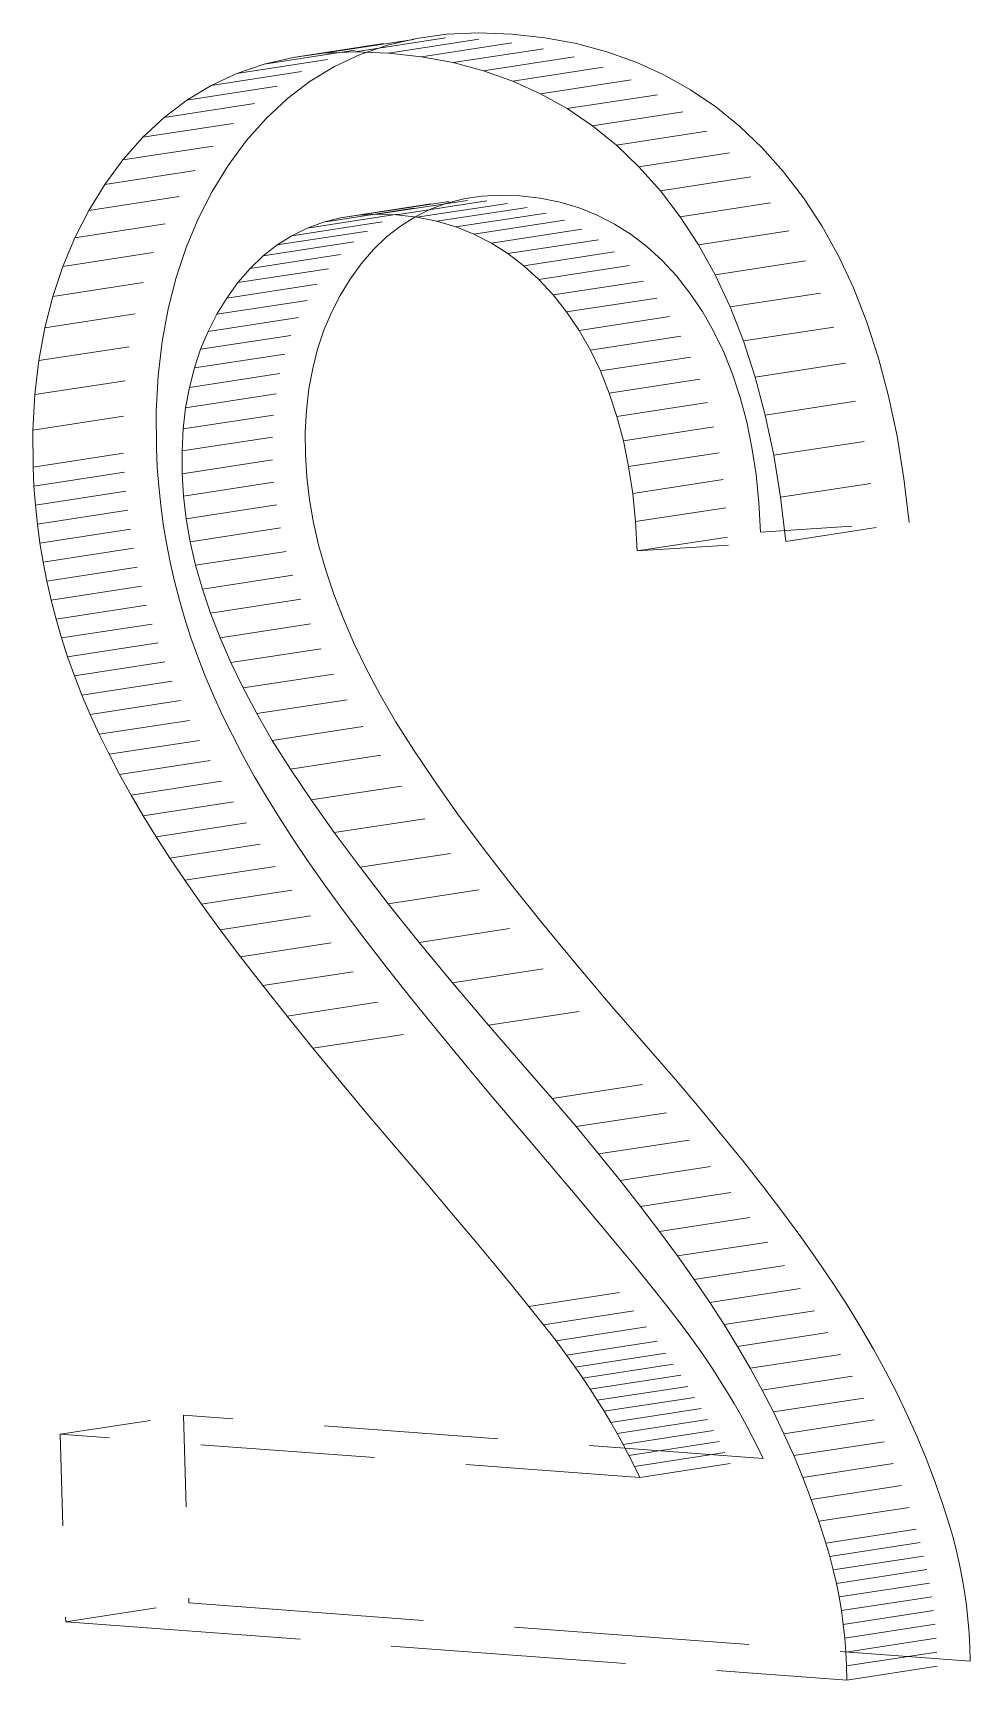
# Model space of a CAD drawing. Extents: x 23 to 417, y 3 to 294.
# Drawn here: x 367.773 to 368.798, y 117.926 to 119.727 of the extents above; entities that cross this region are included whole.
import ezdxf

# ---------------------------------------------------------------- set-up
doc = ezdxf.new("R2010")
doc.units = 0
doc.linetypes.add('DASHED', pattern=[15, 12, -3])
doc.layers.get('0').update_dxf_attribs({"lineweight": 13})

# ---------------------------------------------------------------- blocks, each defined once
blk = doc.blocks.new('BLOCK3535')
at = {"color": 7, "linetype": 'DASHED', "lineweight": 13, "ltscale": 0.006819}
for p, q in [((31.7206, -25.2489), (31.9902, -25.2075)), ((31.522, -25.2756), (31.7916, -25.2342)), ((31.5849, -25.2609), (31.8545, -25.2195)), ((31.6512, -25.252), (31.9207, -25.2106)), ((31.7934, -25.2515), (32.0629, -25.2101)), ((31.8656, -25.2595), (32.1352, -25.2181)), ((31.935, -25.2724), (32.2046, -25.2309)), ((31.4623, -25.2961), (31.7319, -25.2547)), ((32.0016, -25.2901), (32.2711, -25.2487)), ((32.0653, -25.3129), (32.3349, -25.2714)), ((31.3528, -25.3544), (31.6223, -25.3129)), ((31.4059, -25.3223), (31.6755, -25.2809)), ((32.1262, -25.3405), (32.3957, -25.2991)), ((31.3029, -25.3922), (31.5725, -25.3507)), ((32.1842, -25.3731), (32.4538, -25.3316)), ((32.2394, -25.4105), (32.5089, -25.3691)), ((31.2563, -25.4357), (31.5259, -25.3943)), ((32.2917, -25.4529), (32.5613, -25.4115)), ((31.2129, -25.4851), (31.4825, -25.4437)), ((32.3412, -25.5003), (32.6108, -25.4588)), ((31.1734, -25.5388), (31.443, -25.4974)), ((32.3879, -25.5525), (32.6574, -25.5111)), ((31.1383, -25.5956), (31.4079, -25.5542)), ((31.7277, -25.6061), (31.9972, -25.5647)), ((31.7684, -25.6039), (32.038, -25.5625)), ((31.8109, -25.6053), (32.0805, -25.5639)), ((31.6159, -25.6343), (31.8855, -25.5929)), ((31.6514, -25.6213), (31.921, -25.5799)), ((31.6886, -25.6119), (31.9582, -25.5705)), ((31.8558, -25.6105), (32.1254, -25.5691)), ((31.8991, -25.6193), (32.1686, -25.5779)), ((31.9406, -25.6316), (32.2102, -25.5902)), ((32.4313, -25.6094), (32.7009, -25.568)), ((31.1077, -25.6553), (31.3772, -25.6139)), ((31.5501, -25.6711), (31.8196, -25.6297)), ((31.5821, -25.6509), (31.8517, -25.6095)), ((31.9804, -25.6475), (32.25, -25.6061)), ((32.0184, -25.6669), (32.288, -25.6255)), ((32.4712, -25.6707), (32.7408, -25.6293)), ((31.5198, -25.6949), (31.7894, -25.6535)), ((32.0548, -25.6899), (32.3244, -25.6485)), ((32.0894, -25.7165), (32.359, -25.6751)), ((31.0814, -25.7179), (31.351, -25.6765)), ((31.4912, -25.7224), (31.7608, -25.681)), ((32.1223, -25.7466), (32.3919, -25.7052)), ((32.5075, -25.7364), (32.7771, -25.695)), ((31.0596, -25.7836), (31.3291, -25.7422)), ((31.4399, -25.7872), (31.7095, -25.7458)), ((31.4644, -25.7534), (31.734, -25.712)), ((32.1535, -25.7803), (32.4231, -25.7389)), ((31.4181, -25.8227), (31.6876, -25.7813)), ((32.1829, -25.8176), (32.4525, -25.7762)), ((32.5403, -25.8065), (32.8099, -25.7651)), ((31.0421, -25.8522), (31.3117, -25.8108)), ((31.399, -25.86), (31.6686, -25.8186)), ((32.2102, -25.8579), (32.4798, -25.8165)), ((32.5695, -25.881), (32.8391, -25.8396)), ((31.0291, -25.9239), (31.2987, -25.8824)), ((31.3827, -25.8991), (31.6522, -25.8577)), ((32.2349, -25.9009), (32.5044, -25.8595)), ((31.3691, -25.94), (31.6386, -25.8986)), ((32.2569, -25.9466), (32.5264, -25.9052)), ((32.5951, -25.9598), (32.8647, -25.9184)), ((31.0205, -25.9984), (31.2901, -25.957)), ((31.3582, -25.9827), (31.6278, -25.9413)), ((32.2762, -25.9949), (32.5458, -25.9534)), ((31.3501, -26.0272), (31.6197, -25.9858)), ((31.0163, -26.076), (31.2859, -26.0346)), ((31.3448, -26.0734), (31.6143, -26.032)), ((32.293, -26.0458), (32.5626, -26.0044)), ((32.6172, -26.0431), (32.8868, -26.0017)), ((32.3071, -26.0994), (32.5767, -26.0579)), ((31.3421, -26.1215), (31.6117, -26.0801)), ((32.6357, -26.1308), (32.9053, -26.0894)), ((31.0165, -26.1566), (31.2861, -26.1151)), ((31.3423, -26.1713), (31.6119, -26.1299)), ((32.3186, -26.1556), (32.5882, -26.1142)), ((31.0184, -26.1983), (31.288, -26.1568)), ((31.3452, -26.2201), (31.6148, -26.1787)), ((32.3275, -26.2144), (32.5971, -26.173)), ((31.0215, -26.2399), (31.2911, -26.1985)), ((32.6507, -26.2228), (32.9202, -26.1814)), ((31.0259, -26.2815), (31.2955, -26.2401)), ((31.3511, -26.2697), (31.6207, -26.2283)), ((32.3337, -26.2759), (32.6033, -26.2345)), ((31.0316, -26.3231), (31.3012, -26.2817)), ((31.36, -26.3201), (31.6296, -26.2787)), ((32.662, -26.3193), (32.9316, -26.2779)), ((31.0385, -26.3646), (31.3081, -26.3232)), ((32.3373, -26.3401), (32.6069, -26.2987)), ((31.3718, -26.3713), (31.6414, -26.3299)), ((31.0467, -26.4061), (31.3163, -26.3647)), ((31.3867, -26.4234), (31.6562, -26.3819)), ((31.0562, -26.4475), (31.3257, -26.4061)), ((31.0669, -26.4889), (31.3365, -26.4475)), ((31.4045, -26.4762), (31.6741, -26.4348)), ((31.0789, -26.5302), (31.3484, -26.4888)), ((31.4253, -26.5299), (31.6949, -26.4884)), ((31.0921, -26.5715), (31.3617, -26.53)), ((31.1068, -26.613), (31.3764, -26.5716)), ((31.449, -26.5843), (31.7186, -26.5429)), ((31.4758, -26.6396), (31.7454, -26.5982)), ((31.1232, -26.6551), (31.3928, -26.6136)), ((31.1413, -26.6977), (31.4109, -26.6563)), ((31.5055, -26.6957), (31.7751, -26.6543)), ((31.1611, -26.7409), (31.4307, -26.6995)), ((31.5395, -26.7543), (31.8091, -26.7129)), ((31.1826, -26.7846), (31.4522, -26.7432)), ((31.2058, -26.8289), (31.4753, -26.7875)), ((31.5791, -26.8172), (31.8487, -26.7758)), ((31.2306, -26.8737), (31.5002, -26.8323)), ((31.6243, -26.8844), (31.8938, -26.843)), ((31.2571, -26.9191), (31.5267, -26.8777)), ((31.2854, -26.9651), (31.5549, -26.9236)), ((31.675, -26.9559), (31.9446, -26.9145)), ((31.3153, -27.0115), (31.5849, -26.9701)), ((31.7313, -27.0316), (32.0009, -26.9902)), ((31.348, -27.0601), (31.6176, -27.0187)), ((31.3848, -27.1123), (31.6543, -27.0709)), ((31.7932, -27.1116), (32.0628, -27.0702)), ((31.4255, -27.1681), (31.6951, -27.1267)), ((31.4702, -27.2275), (31.7398, -27.1861)), ((31.8607, -27.1958), (32.1303, -27.1544)), ((31.519, -27.2905), (31.7885, -27.2491)), ((31.9337, -27.2844), (32.2033, -27.243)), ((31.5717, -27.3571), (31.8413, -27.3157)), ((32.0124, -27.3772), (32.2819, -27.3358)), ((31.6284, -27.4274), (31.898, -27.3859)), ((32.1513, -27.5373), (32.4209, -27.4959)), ((32.2035, -27.5986), (32.4731, -27.5572)), ((32.253, -27.6584), (32.5226, -27.617)), ((32.3, -27.7165), (32.5696, -27.6751)), ((32.3444, -27.7731), (32.6139, -27.7317)), ((32.3861, -27.828), (32.6557, -27.7866)), ((32.4253, -27.8813), (32.6949, -27.8399)), ((32.4619, -27.933), (32.7314, -27.8916)), ((32.4958, -27.9831), (32.7654, -27.9417)), ((32.1007, -27.992), (32.3703, -27.9506)), ((32.1324, -28.0318), (32.4019, -27.9904)), ((32.5272, -28.0315), (32.7968, -27.9901)), ((32.1598, -28.0671), (32.4294, -28.0257)), ((32.5565, -28.0792), (32.8261, -28.0378)), ((32.183, -28.098), (32.4526, -28.0566)), ((32.202, -28.1244), (32.4716, -28.083)), ((32.5842, -28.1269), (32.8538, -28.0855)), ((32.2186, -28.1486), (32.4882, -28.1072)), ((32.2347, -28.1728), (32.5042, -28.1314)), ((32.2501, -28.197), (32.5197, -28.1556)), ((32.6104, -28.1746), (32.88, -28.1332)), ((32.2651, -28.2211), (32.5346, -28.1797)), ((32.635, -28.2224), (32.9046, -28.181)), ((31.0756, -28.2712), (31.3452, -28.2298)), ((32.2794, -28.2452), (32.549, -28.2038)), ((32.2932, -28.2693), (32.5628, -28.2279)), ((32.658, -28.2702), (32.9276, -28.2288)), ((32.3065, -28.2934), (32.576, -28.252)), ((32.3191, -28.3175), (32.5887, -28.2761)), ((32.3312, -28.3415), (32.6008, -28.3001)), ((32.6795, -28.318), (32.9491, -28.2766)), ((32.3428, -28.3656), (32.6124, -28.3242)), ((32.6994, -28.3658), (32.969, -28.3244)), ((32.7177, -28.4137), (32.9873, -28.3722)), ((32.7345, -28.4615), (33.0041, -28.4201)), ((32.7497, -28.5094), (33.0193, -28.468)), ((32.7582, -28.5386), (33.0278, -28.4972)), ((32.7659, -28.5679), (33.0355, -28.5265)), ((32.7727, -28.5974), (33.0422, -28.556)), ((32.7785, -28.627), (33.0481, -28.5856)), ((32.7836, -28.6569), (33.0531, -28.6154)), ((31.0878, -28.6814), (31.3573, -28.64)), ((32.7877, -28.6869), (33.0573, -28.6454)), ((32.791, -28.717), (33.0605, -28.6756)), ((32.7934, -28.7474), (33.0629, -28.706)), ((32.7949, -28.7779), (33.0645, -28.7365)), ((32.7955, -28.8086), (33.0651, -28.7672))]:
    blk.add_line(p, q, dxfattribs=at)
at = {"color": 7, "linetype": 'DASHED', "lineweight": 13, "ltscale": 0.001739}
for p, q in [((31.9902, -25.2075), (31.9207, -25.2106)), ((31.7206, -25.2489), (31.6512, -25.252))]:
    blk.add_line(p, q, dxfattribs=at)
at = {"color": 7, "linetype": 'DASHED', "lineweight": 13, "ltscale": 0.00182}
for p, q in [((32.0629, -25.2101), (31.9902, -25.2075)), ((31.7934, -25.2515), (31.7206, -25.2489)), ((31.3117, -25.8108), (31.2987, -25.8824)), ((31.0421, -25.8522), (31.0291, -25.9239))]:
    blk.add_line(p, q, dxfattribs=at)
at = {"color": 7, "linetype": 'DASHED', "lineweight": 13, "ltscale": 0.001577}
for p, q in [((31.7916, -25.2342), (31.7319, -25.2547)), ((31.522, -25.2756), (31.4623, -25.2961))]:
    blk.add_line(p, q, dxfattribs=at)
at = {"color": 7, "linetype": 'DASHED', "lineweight": 13, "ltscale": 0.001616}
for p, q in [((31.8545, -25.2195), (31.7916, -25.2342)), ((31.5849, -25.2609), (31.522, -25.2756))]:
    blk.add_line(p, q, dxfattribs=at)
at = {"color": 7, "linetype": 'DASHED', "lineweight": 13, "ltscale": 0.00167}
for p, q in [((31.9207, -25.2106), (31.8545, -25.2195)), ((31.6512, -25.252), (31.5849, -25.2609))]:
    blk.add_line(p, q, dxfattribs=at)
at = {"color": 7, "linetype": 'DASHED', "lineweight": 13, "ltscale": 0.001817}
for p, q in [((32.1352, -25.2181), (32.0629, -25.2101)), ((31.8656, -25.2595), (31.7934, -25.2515))]:
    blk.add_line(p, q, dxfattribs=at)
at = {"color": 7, "linetype": 'DASHED', "lineweight": 13, "ltscale": 0.001765}
for p, q in [((32.2046, -25.2309), (32.1352, -25.2181)), ((31.935, -25.2724), (31.8656, -25.2595))]:
    blk.add_line(p, q, dxfattribs=at)
at = {"color": 7, "linetype": 'DASHED', "lineweight": 13, "ltscale": 0.001722}
for p, q in [((32.2711, -25.2487), (32.2046, -25.2309)), ((32.0016, -25.2901), (31.935, -25.2724))]:
    blk.add_line(p, q, dxfattribs=at)
at = {"color": 7, "linetype": 'DASHED', "lineweight": 13, "ltscale": 0.001555}
for p, q in [((31.7319, -25.2547), (31.6755, -25.2809)), ((31.4623, -25.2961), (31.4059, -25.3223))]:
    blk.add_line(p, q, dxfattribs=at)
at = {"color": 7, "linetype": 'DASHED', "lineweight": 13, "ltscale": 0.001691}
for p, q in [((32.3349, -25.2714), (32.2711, -25.2487)), ((32.0653, -25.3129), (32.0016, -25.2901))]:
    blk.add_line(p, q, dxfattribs=at)
at = {"color": 7, "linetype": 'DASHED', "lineweight": 13, "ltscale": 0.001671}
for p, q in [((32.3957, -25.2991), (32.3349, -25.2714)), ((32.1262, -25.3405), (32.0653, -25.3129))]:
    blk.add_line(p, q, dxfattribs=at)
at = {"color": 7, "linetype": 'DASHED', "lineweight": 13, "ltscale": 0.001565}
for p, q in [((31.6223, -25.3129), (31.5725, -25.3507)), ((31.3528, -25.3544), (31.3029, -25.3922))]:
    blk.add_line(p, q, dxfattribs=at)
at = {"color": 7, "linetype": 'DASHED', "lineweight": 13, "ltscale": 0.001551}
for p, q in [((31.6755, -25.2809), (31.6223, -25.3129)), ((31.4059, -25.3223), (31.3528, -25.3544))]:
    blk.add_line(p, q, dxfattribs=at)
at = {"color": 7, "linetype": 'DASHED', "lineweight": 13, "ltscale": 0.001663}
for p, q in [((32.4538, -25.3316), (32.3957, -25.2991)), ((32.1842, -25.3731), (32.1262, -25.3405))]:
    blk.add_line(p, q, dxfattribs=at)
at = {"color": 7, "linetype": 'DASHED', "lineweight": 13, "ltscale": 0.001596}
for p, q in [((31.5725, -25.3507), (31.5259, -25.3943)), ((31.3029, -25.3922), (31.2563, -25.4357))]:
    blk.add_line(p, q, dxfattribs=at)
at = {"color": 7, "linetype": 'DASHED', "lineweight": 13, "ltscale": 0.001668}
for p, q in [((32.5089, -25.3691), (32.4538, -25.3316)), ((32.2394, -25.4105), (32.1842, -25.3731)), ((31.4825, -25.4437), (31.443, -25.4974)), ((31.2129, -25.4851), (31.1734, -25.5388))]:
    blk.add_line(p, q, dxfattribs=at)
at = {"color": 7, "linetype": 'DASHED', "lineweight": 13, "ltscale": 0.001684}
for p, q in [((32.5613, -25.4115), (32.5089, -25.3691)), ((32.2917, -25.4529), (32.2394, -25.4105))]:
    blk.add_line(p, q, dxfattribs=at)
at = {"color": 7, "linetype": 'DASHED', "lineweight": 13, "ltscale": 0.001642}
for p, q in [((31.5259, -25.3943), (31.4825, -25.4437)), ((31.2563, -25.4357), (31.2129, -25.4851))]:
    blk.add_line(p, q, dxfattribs=at)
at = {"color": 7, "linetype": 'DASHED', "lineweight": 13, "ltscale": 0.001712}
for p, q in [((32.6108, -25.4588), (32.5613, -25.4115)), ((32.3412, -25.5003), (32.2917, -25.4529))]:
    blk.add_line(p, q, dxfattribs=at)
at = {"color": 7, "linetype": 'DASHED', "lineweight": 13, "ltscale": 0.001751}
for p, q in [((32.6574, -25.5111), (32.6108, -25.4588)), ((32.3879, -25.5525), (32.3412, -25.5003))]:
    blk.add_line(p, q, dxfattribs=at)
at = {"color": 7, "linetype": 'DASHED', "lineweight": 13, "ltscale": 0.001667}
for p, q in [((31.443, -25.4974), (31.4079, -25.5542)), ((31.1734, -25.5388), (31.1383, -25.5956))]:
    blk.add_line(p, q, dxfattribs=at)
at = {"color": 7, "linetype": 'DASHED', "lineweight": 13, "ltscale": 0.00179}
for p, q in [((32.7009, -25.568), (32.6574, -25.5111)), ((32.4313, -25.6094), (32.3879, -25.5525))]:
    blk.add_line(p, q, dxfattribs=at)
at = {"color": 7, "linetype": 'DASHED', "lineweight": 13, "ltscale": 0.001678}
for p, q in [((31.4079, -25.5542), (31.3772, -25.6139)), ((31.1383, -25.5956), (31.1077, -25.6553))]:
    blk.add_line(p, q, dxfattribs=at)
at = {"color": 7, "linetype": 'DASHED', "lineweight": 13, "ltscale": 0.000985886}
for p, q in [((31.9582, -25.5705), (31.9972, -25.5647)), ((31.6886, -25.6119), (31.7277, -25.6061))]:
    blk.add_line(p, q, dxfattribs=at)
at = {"color": 7, "linetype": 'DASHED', "lineweight": 13, "ltscale": 0.00102}
for p, q in [((31.9972, -25.5647), (32.038, -25.5625)), ((31.7277, -25.6061), (31.7684, -25.6039))]:
    blk.add_line(p, q, dxfattribs=at)
at = {"color": 7, "linetype": 'DASHED', "lineweight": 13, "ltscale": 0.001063}
for p, q in [((32.038, -25.5625), (32.0805, -25.5639)), ((31.7684, -25.6039), (31.8109, -25.6053))]:
    blk.add_line(p, q, dxfattribs=at)
at = {"color": 7, "linetype": 'DASHED', "lineweight": 13, "ltscale": 0.001131}
for p, q in [((32.0805, -25.5639), (32.1254, -25.5691)), ((31.8109, -25.6053), (31.8558, -25.6105))]:
    blk.add_line(p, q, dxfattribs=at)
at = {"color": 7, "linetype": 'DASHED', "lineweight": 13, "ltscale": 0.000940759}
for p, q in [((31.8517, -25.6095), (31.8855, -25.5929)), ((31.5821, -25.6509), (31.6159, -25.6343))]:
    blk.add_line(p, q, dxfattribs=at)
at = {"color": 7, "linetype": 'DASHED', "lineweight": 13, "ltscale": 0.00094574}
for p, q in [((31.8855, -25.5929), (31.921, -25.5799)), ((31.6159, -25.6343), (31.6514, -25.6213))]:
    blk.add_line(p, q, dxfattribs=at)
at = {"color": 7, "linetype": 'DASHED', "lineweight": 13, "ltscale": 0.00096041}
for p, q in [((31.921, -25.5799), (31.9582, -25.5705)), ((31.6514, -25.6213), (31.6886, -25.6119))]:
    blk.add_line(p, q, dxfattribs=at)
at = {"color": 7, "linetype": 'DASHED', "lineweight": 13, "ltscale": 0.001103}
for p, q in [((32.1254, -25.5691), (32.1686, -25.5779)), ((31.8558, -25.6105), (31.8991, -25.6193))]:
    blk.add_line(p, q, dxfattribs=at)
at = {"color": 7, "linetype": 'DASHED', "lineweight": 13, "ltscale": 0.001083}
for p, q in [((32.1686, -25.5779), (32.2102, -25.5902)), ((31.8991, -25.6193), (31.9406, -25.6316))]:
    blk.add_line(p, q, dxfattribs=at)
at = {"color": 7, "linetype": 'DASHED', "lineweight": 13, "ltscale": 0.001071}
for p, q in [((32.2102, -25.5902), (32.25, -25.6061)), ((31.9406, -25.6316), (31.9804, -25.6475))]:
    blk.add_line(p, q, dxfattribs=at)
at = {"color": 7, "linetype": 'DASHED', "lineweight": 13, "ltscale": 0.001829}
for p, q in [((32.7408, -25.6293), (32.7009, -25.568)), ((32.4712, -25.6707), (32.4313, -25.6094))]:
    blk.add_line(p, q, dxfattribs=at)
at = {"color": 7, "linetype": 'DASHED', "lineweight": 13, "ltscale": 0.001699}
for p, q in [((31.3772, -25.6139), (31.351, -25.6765)), ((31.1077, -25.6553), (31.0814, -25.7179))]:
    blk.add_line(p, q, dxfattribs=at)
at = {"color": 7, "linetype": 'DASHED', "lineweight": 13, "ltscale": 0.000963289}
for p, q in [((31.7894, -25.6535), (31.8196, -25.6297)), ((31.5198, -25.6949), (31.5501, -25.6711))]:
    blk.add_line(p, q, dxfattribs=at)
at = {"color": 7, "linetype": 'DASHED', "lineweight": 13, "ltscale": 0.00094716}
for p, q in [((31.8196, -25.6297), (31.8517, -25.6095)), ((31.5501, -25.6711), (31.5821, -25.6509))]:
    blk.add_line(p, q, dxfattribs=at)
at = {"color": 7, "linetype": 'DASHED', "lineweight": 13, "ltscale": 0.001069}
for p, q in [((32.25, -25.6061), (32.288, -25.6255)), ((31.9804, -25.6475), (32.0184, -25.6669)), ((31.3257, -26.4061), (31.3365, -26.4475)), ((31.0562, -26.4475), (31.0669, -26.4889))]:
    blk.add_line(p, q, dxfattribs=at)
at = {"color": 7, "linetype": 'DASHED', "lineweight": 13, "ltscale": 0.001075}
for p, q in [((32.288, -25.6255), (32.3244, -25.6485)), ((32.0184, -25.6669), (32.0548, -25.6899))]:
    blk.add_line(p, q, dxfattribs=at)
at = {"color": 7, "linetype": 'DASHED', "lineweight": 13, "ltscale": 0.001876}
for p, q in [((32.7771, -25.695), (32.7408, -25.6293)), ((32.5075, -25.7364), (32.4712, -25.6707))]:
    blk.add_line(p, q, dxfattribs=at)
at = {"color": 7, "linetype": 'DASHED', "lineweight": 13, "ltscale": 0.000989758}
for p, q in [((31.7608, -25.681), (31.7894, -25.6535)), ((31.4912, -25.7224), (31.5198, -25.6949))]:
    blk.add_line(p, q, dxfattribs=at)
at = {"color": 7, "linetype": 'DASHED', "lineweight": 13, "ltscale": 0.001091}
for p, q in [((32.3244, -25.6485), (32.359, -25.6751)), ((32.0548, -25.6899), (32.0894, -25.7165))]:
    blk.add_line(p, q, dxfattribs=at)
at = {"color": 7, "linetype": 'DASHED', "lineweight": 13, "ltscale": 0.001115}
for p, q in [((32.359, -25.6751), (32.3919, -25.7052)), ((32.0894, -25.7165), (32.1223, -25.7466))]:
    blk.add_line(p, q, dxfattribs=at)
at = {"color": 7, "linetype": 'DASHED', "lineweight": 13, "ltscale": 0.00173}
for p, q in [((31.351, -25.6765), (31.3291, -25.7422)), ((31.0814, -25.7179), (31.0596, -25.7836)), ((32.2501, -27.8045), (32.2944, -27.8576)), ((31.9805, -27.8459), (32.0248, -27.899))]:
    blk.add_line(p, q, dxfattribs=at)
at = {"color": 7, "linetype": 'DASHED', "lineweight": 13, "ltscale": 0.001025}
for p, q in [((31.734, -25.712), (31.7608, -25.681)), ((31.4644, -25.7534), (31.4912, -25.7224))]:
    blk.add_line(p, q, dxfattribs=at)
at = {"color": 7, "linetype": 'DASHED', "lineweight": 13, "ltscale": 0.001148}
for p, q in [((32.3919, -25.7052), (32.4231, -25.7389)), ((32.1223, -25.7466), (32.1535, -25.7803))]:
    blk.add_line(p, q, dxfattribs=at)
at = {"color": 7, "linetype": 'DASHED', "lineweight": 13, "ltscale": 0.001934}
for p, q in [((32.8099, -25.7651), (32.7771, -25.695)), ((32.5403, -25.8065), (32.5075, -25.7364))]:
    blk.add_line(p, q, dxfattribs=at)
at = {"color": 7, "linetype": 'DASHED', "lineweight": 13, "ltscale": 0.00177}
for p, q in [((31.3291, -25.7422), (31.3117, -25.8108)), ((31.0596, -25.7836), (31.0421, -25.8522))]:
    blk.add_line(p, q, dxfattribs=at)
at = {"color": 7, "linetype": 'DASHED', "lineweight": 13, "ltscale": 0.001042}
for p, q in [((31.6876, -25.7813), (31.7095, -25.7458)), ((31.4181, -25.8227), (31.4399, -25.7872))]:
    blk.add_line(p, q, dxfattribs=at)
at = {"color": 7, "linetype": 'DASHED', "lineweight": 13, "ltscale": 0.001043}
for p, q in [((31.7095, -25.7458), (31.734, -25.712)), ((31.4399, -25.7872), (31.4644, -25.7534))]:
    blk.add_line(p, q, dxfattribs=at)
at = {"color": 7, "linetype": 'DASHED', "lineweight": 13, "ltscale": 0.001187}
for p, q in [((32.4231, -25.7389), (32.4525, -25.7762)), ((32.1535, -25.7803), (32.1829, -25.8176)), ((31.4109, -26.6563), (31.4307, -26.6995)), ((31.1413, -26.6977), (31.1611, -26.7409))]:
    blk.add_line(p, q, dxfattribs=at)
at = {"color": 7, "linetype": 'DASHED', "lineweight": 13, "ltscale": 0.001048}
for p, q in [((31.6686, -25.8186), (31.6876, -25.7813)), ((31.399, -25.86), (31.4181, -25.8227))]:
    blk.add_line(p, q, dxfattribs=at)
at = {"color": 7, "linetype": 'DASHED', "lineweight": 13, "ltscale": 0.001218}
for p, q in [((32.4525, -25.7762), (32.4798, -25.8165)), ((32.1829, -25.8176), (32.2102, -25.8579)), ((31.4307, -26.6995), (31.4522, -26.7432)), ((31.1611, -26.7409), (31.1826, -26.7846))]:
    blk.add_line(p, q, dxfattribs=at)
at = {"color": 7, "linetype": 'DASHED', "lineweight": 13, "ltscale": 0.002}
for p, q in [((32.8391, -25.8396), (32.8099, -25.7651)), ((32.5695, -25.881), (32.5403, -25.8065))]:
    blk.add_line(p, q, dxfattribs=at)
at = {"color": 7, "linetype": 'DASHED', "lineweight": 13, "ltscale": 0.00106}
for p, q in [((31.6522, -25.8577), (31.6686, -25.8186)), ((31.3827, -25.8991), (31.399, -25.86))]:
    blk.add_line(p, q, dxfattribs=at)
at = {"color": 7, "linetype": 'DASHED', "lineweight": 13, "ltscale": 0.001239}
for p, q in [((32.4798, -25.8165), (32.5044, -25.8595)), ((32.2102, -25.8579), (32.2349, -25.9009))]:
    blk.add_line(p, q, dxfattribs=at)
at = {"color": 7, "linetype": 'DASHED', "lineweight": 13, "ltscale": 0.002073}
for p, q in [((32.8647, -25.9184), (32.8391, -25.8396)), ((32.5951, -25.9598), (32.5695, -25.881))]:
    blk.add_line(p, q, dxfattribs=at)
at = {"color": 7, "linetype": 'DASHED', "lineweight": 13, "ltscale": 0.001877}
for p, q in [((31.2987, -25.8824), (31.2901, -25.957)), ((31.0291, -25.9239), (31.0205, -25.9984))]:
    blk.add_line(p, q, dxfattribs=at)
at = {"color": 7, "linetype": 'DASHED', "lineweight": 13, "ltscale": 0.001078}
for p, q in [((31.6386, -25.8986), (31.6522, -25.8577)), ((31.3691, -25.94), (31.3827, -25.8991))]:
    blk.add_line(p, q, dxfattribs=at)
at = {"color": 7, "linetype": 'DASHED', "lineweight": 13, "ltscale": 0.001267}
for p, q in [((32.5044, -25.8595), (32.5264, -25.9052)), ((32.2349, -25.9009), (32.2569, -25.9466))]:
    blk.add_line(p, q, dxfattribs=at)
at = {"color": 7, "linetype": 'DASHED', "lineweight": 13, "ltscale": 0.001101}
for p, q in [((31.6278, -25.9413), (31.6386, -25.8986)), ((31.3582, -25.9827), (31.3691, -25.94))]:
    blk.add_line(p, q, dxfattribs=at)
at = {"color": 7, "linetype": 'DASHED', "lineweight": 13, "ltscale": 0.001301}
for p, q in [((32.5264, -25.9052), (32.5458, -25.9534)), ((32.2569, -25.9466), (32.2762, -25.9949))]:
    blk.add_line(p, q, dxfattribs=at)
at = {"color": 7, "linetype": 'DASHED', "lineweight": 13, "ltscale": 0.002154}
for p, q in [((32.8868, -26.0017), (32.8647, -25.9184)), ((32.6172, -26.0431), (32.5951, -25.9598))]:
    blk.add_line(p, q, dxfattribs=at)
at = {"color": 7, "linetype": 'DASHED', "lineweight": 13, "ltscale": 0.001942}
for p, q in [((31.2901, -25.957), (31.2859, -26.0346)), ((31.0205, -25.9984), (31.0163, -26.076))]:
    blk.add_line(p, q, dxfattribs=at)
at = {"color": 7, "linetype": 'DASHED', "lineweight": 13, "ltscale": 0.00113}
for p, q in [((31.6197, -25.9858), (31.6278, -25.9413)), ((31.3501, -26.0272), (31.3582, -25.9827))]:
    blk.add_line(p, q, dxfattribs=at)
at = {"color": 7, "linetype": 'DASHED', "lineweight": 13, "ltscale": 0.00134}
for p, q in [((32.5458, -25.9534), (32.5626, -26.0044)), ((32.2762, -25.9949), (32.293, -26.0458))]:
    blk.add_line(p, q, dxfattribs=at)
at = {"color": 7, "linetype": 'DASHED', "lineweight": 13, "ltscale": 0.001164}
for p, q in [((31.6143, -26.032), (31.6197, -25.9858)), ((31.3448, -26.0734), (31.3501, -26.0272))]:
    blk.add_line(p, q, dxfattribs=at)
at = {"color": 7, "linetype": 'DASHED', "lineweight": 13, "ltscale": 0.002014}
for p, q in [((31.2859, -26.0346), (31.2861, -26.1151)), ((31.0163, -26.076), (31.0165, -26.1566)), ((32.4731, -27.5572), (32.4209, -27.4959)), ((32.2035, -27.5986), (32.1513, -27.5373))]:
    blk.add_line(p, q, dxfattribs=at)
at = {"color": 7, "linetype": 'DASHED', "lineweight": 13, "ltscale": 0.001203}
for p, q in [((31.6117, -26.0801), (31.6143, -26.032)), ((31.3421, -26.1215), (31.3448, -26.0734))]:
    blk.add_line(p, q, dxfattribs=at)
at = {"color": 7, "linetype": 'DASHED', "lineweight": 13, "ltscale": 0.001385}
for p, q in [((32.5626, -26.0044), (32.5767, -26.0579)), ((32.293, -26.0458), (32.3071, -26.0994))]:
    blk.add_line(p, q, dxfattribs=at)
at = {"color": 7, "linetype": 'DASHED', "lineweight": 13, "ltscale": 0.00224}
for p, q in [((32.9053, -26.0894), (32.8868, -26.0017)), ((32.6357, -26.1308), (32.6172, -26.0431))]:
    blk.add_line(p, q, dxfattribs=at)
at = {"color": 7, "linetype": 'DASHED', "lineweight": 13, "ltscale": 0.001434}
for p, q in [((32.5767, -26.0579), (32.5882, -26.1142)), ((32.3071, -26.0994), (32.3186, -26.1556))]:
    blk.add_line(p, q, dxfattribs=at)
at = {"color": 7, "linetype": 'DASHED', "lineweight": 13, "ltscale": 0.001246}
for p, q in [((31.6119, -26.1299), (31.6117, -26.0801)), ((31.3423, -26.1713), (31.3421, -26.1215))]:
    blk.add_line(p, q, dxfattribs=at)
at = {"color": 7, "linetype": 'DASHED', "lineweight": 13, "ltscale": 0.002332}
for p, q in [((32.9202, -26.1814), (32.9053, -26.0894)), ((32.6507, -26.2228), (32.6357, -26.1308))]:
    blk.add_line(p, q, dxfattribs=at)
at = {"color": 7, "linetype": 'DASHED', "lineweight": 13, "ltscale": 0.001044}
for p, q in [((31.2861, -26.1151), (31.288, -26.1568)), ((31.0165, -26.1566), (31.0184, -26.1983))]:
    blk.add_line(p, q, dxfattribs=at)
at = {"color": 7, "linetype": 'DASHED', "lineweight": 13, "ltscale": 0.001222}
for p, q in [((31.6148, -26.1787), (31.6119, -26.1299)), ((31.3452, -26.2201), (31.3423, -26.1713))]:
    blk.add_line(p, q, dxfattribs=at)
at = {"color": 7, "linetype": 'DASHED', "lineweight": 13, "ltscale": 0.001488}
for p, q in [((32.5882, -26.1142), (32.5971, -26.173)), ((32.3186, -26.1556), (32.3275, -26.2144))]:
    blk.add_line(p, q, dxfattribs=at)
at = {"color": 7, "linetype": 'DASHED', "lineweight": 13, "ltscale": 0.001045}
for p, q in [((31.288, -26.1568), (31.2911, -26.1985)), ((31.0184, -26.1983), (31.0215, -26.2399))]:
    blk.add_line(p, q, dxfattribs=at)
at = {"color": 7, "linetype": 'DASHED', "lineweight": 13, "ltscale": 0.001248}
for p, q in [((31.6207, -26.2283), (31.6148, -26.1787)), ((31.3511, -26.2697), (31.3452, -26.2201))]:
    blk.add_line(p, q, dxfattribs=at)
at = {"color": 7, "linetype": 'DASHED', "lineweight": 13, "ltscale": 0.001545}
for p, q in [((32.5971, -26.173), (32.6033, -26.2345)), ((32.3275, -26.2144), (32.3337, -26.2759))]:
    blk.add_line(p, q, dxfattribs=at)
at = {"color": 7, "linetype": 'DASHED', "lineweight": 13, "ltscale": 0.001046}
for p, q in [((31.2911, -26.1985), (31.2955, -26.2401)), ((31.0215, -26.2399), (31.0259, -26.2815))]:
    blk.add_line(p, q, dxfattribs=at)
at = {"color": 7, "linetype": 'DASHED', "lineweight": 13, "ltscale": 0.002428}
for p, q in [((32.9316, -26.2779), (32.9202, -26.1814)), ((32.662, -26.3193), (32.6507, -26.2228))]:
    blk.add_line(p, q, dxfattribs=at)
at = {"color": 7, "linetype": 'DASHED', "lineweight": 13, "ltscale": 0.001049}
for p, q in [((31.2955, -26.2401), (31.3012, -26.2817)), ((31.0259, -26.2815), (31.0316, -26.3231))]:
    blk.add_line(p, q, dxfattribs=at)
at = {"color": 7, "linetype": 'DASHED', "lineweight": 13, "ltscale": 0.00128}
for p, q in [((31.6296, -26.2787), (31.6207, -26.2283)), ((31.36, -26.3201), (31.3511, -26.2697))]:
    blk.add_line(p, q, dxfattribs=at)
at = {"color": 7, "linetype": 'DASHED', "lineweight": 13, "ltscale": 0.001606}
for p, q in [((32.6033, -26.2345), (32.6069, -26.2987)), ((32.3337, -26.2759), (32.3373, -26.3401))]:
    blk.add_line(p, q, dxfattribs=at)
at = {"color": 7, "linetype": 'DASHED', "lineweight": 13, "ltscale": 0.001052}
for p, q in [((31.3012, -26.2817), (31.3081, -26.3232)), ((31.0316, -26.3231), (31.0385, -26.3646))]:
    blk.add_line(p, q, dxfattribs=at)
at = {"color": 7, "linetype": 'DASHED', "lineweight": 13, "ltscale": 0.001314}
for p, q in [((31.6414, -26.3299), (31.6296, -26.2787)), ((31.3718, -26.3713), (31.36, -26.3201))]:
    blk.add_line(p, q, dxfattribs=at)
at = {"color": 7, "linetype": 'DASHED', "lineweight": 13, "ltscale": 0.008134}
for p, q in [((32.6069, -26.2987), (32.9316, -26.2779)), ((32.3373, -26.3401), (32.662, -26.3193))]:
    blk.add_line(p, q, dxfattribs=at)
at = {"color": 7, "linetype": 'DASHED', "lineweight": 13, "ltscale": 0.001057}
for p, q in [((31.3081, -26.3232), (31.3163, -26.3647)), ((31.0385, -26.3646), (31.0467, -26.4061))]:
    blk.add_line(p, q, dxfattribs=at)
at = {"color": 7, "linetype": 'DASHED', "lineweight": 13, "ltscale": 0.001352}
for p, q in [((31.6562, -26.3819), (31.6414, -26.3299)), ((31.3867, -26.4234), (31.3718, -26.3713))]:
    blk.add_line(p, q, dxfattribs=at)
at = {"color": 7, "linetype": 'DASHED', "lineweight": 13, "ltscale": 0.001062}
for p, q in [((31.3163, -26.3647), (31.3257, -26.4061)), ((31.0467, -26.4061), (31.0562, -26.4475))]:
    blk.add_line(p, q, dxfattribs=at)
at = {"color": 7, "linetype": 'DASHED', "lineweight": 13, "ltscale": 0.001394}
for p, q in [((31.6741, -26.4348), (31.6562, -26.3819)), ((31.4045, -26.4762), (31.3867, -26.4234))]:
    blk.add_line(p, q, dxfattribs=at)
at = {"color": 7, "linetype": 'DASHED', "lineweight": 13, "ltscale": 0.001076}
for p, q in [((31.3365, -26.4475), (31.3484, -26.4888)), ((31.0669, -26.4889), (31.0789, -26.5302))]:
    blk.add_line(p, q, dxfattribs=at)
at = {"color": 7, "linetype": 'DASHED', "lineweight": 13, "ltscale": 0.001439}
for p, q in [((31.6949, -26.4884), (31.6741, -26.4348)), ((31.4253, -26.5299), (31.4045, -26.4762))]:
    blk.add_line(p, q, dxfattribs=at)
at = {"color": 7, "linetype": 'DASHED', "lineweight": 13, "ltscale": 0.001084}
for p, q in [((31.3484, -26.4888), (31.3617, -26.53)), ((31.0789, -26.5302), (31.0921, -26.5715))]:
    blk.add_line(p, q, dxfattribs=at)
at = {"color": 7, "linetype": 'DASHED', "lineweight": 13, "ltscale": 0.001486}
for p, q in [((31.7186, -26.5429), (31.6949, -26.4884)), ((31.449, -26.5843), (31.4253, -26.5299))]:
    blk.add_line(p, q, dxfattribs=at)
at = {"color": 7, "linetype": 'DASHED', "lineweight": 13, "ltscale": 0.001102}
for p, q in [((31.3617, -26.53), (31.3764, -26.5716)), ((31.0921, -26.5715), (31.1068, -26.613))]:
    blk.add_line(p, q, dxfattribs=at)
at = {"color": 7, "linetype": 'DASHED', "lineweight": 13, "ltscale": 0.001129}
for p, q in [((31.3764, -26.5716), (31.3928, -26.6136)), ((31.1068, -26.613), (31.1232, -26.6551))]:
    blk.add_line(p, q, dxfattribs=at)
at = {"color": 7, "linetype": 'DASHED', "lineweight": 13, "ltscale": 0.001535}
for p, q in [((31.7454, -26.5982), (31.7186, -26.5429)), ((31.4758, -26.6396), (31.449, -26.5843))]:
    blk.add_line(p, q, dxfattribs=at)
at = {"color": 7, "linetype": 'DASHED', "lineweight": 13, "ltscale": 0.001587}
for p, q in [((31.7751, -26.6543), (31.7454, -26.5982)), ((31.5055, -26.6957), (31.4758, -26.6396))]:
    blk.add_line(p, q, dxfattribs=at)
at = {"color": 7, "linetype": 'DASHED', "lineweight": 13, "ltscale": 0.001158}
for p, q in [((31.3928, -26.6136), (31.4109, -26.6563)), ((31.1232, -26.6551), (31.1413, -26.6977))]:
    blk.add_line(p, q, dxfattribs=at)
at = {"color": 7, "linetype": 'DASHED', "lineweight": 13, "ltscale": 0.001694}
for p, q in [((31.8091, -26.7129), (31.7751, -26.6543)), ((31.5395, -26.7543), (31.5055, -26.6957))]:
    blk.add_line(p, q, dxfattribs=at)
at = {"color": 7, "linetype": 'DASHED', "lineweight": 13, "ltscale": 0.001858}
for p, q in [((31.8487, -26.7758), (31.8091, -26.7129)), ((31.5791, -26.8172), (31.5395, -26.7543))]:
    blk.add_line(p, q, dxfattribs=at)
at = {"color": 7, "linetype": 'DASHED', "lineweight": 13, "ltscale": 0.001249}
for p, q in [((31.4522, -26.7432), (31.4753, -26.7875)), ((31.1826, -26.7846), (31.2058, -26.8289))]:
    blk.add_line(p, q, dxfattribs=at)
at = {"color": 7, "linetype": 'DASHED', "lineweight": 13, "ltscale": 0.001281}
for p, q in [((31.4753, -26.7875), (31.5002, -26.8323)), ((31.2058, -26.8289), (31.2306, -26.8737)), ((32.9873, -28.3722), (32.969, -28.3244)), ((32.7177, -28.4137), (32.6994, -28.3658))]:
    blk.add_line(p, q, dxfattribs=at)
at = {"color": 7, "linetype": 'DASHED', "lineweight": 13, "ltscale": 0.002023}
for p, q in [((31.8938, -26.843), (31.8487, -26.7758)), ((31.6243, -26.8844), (31.5791, -26.8172))]:
    blk.add_line(p, q, dxfattribs=at)
at = {"color": 7, "linetype": 'DASHED', "lineweight": 13, "ltscale": 0.001315}
for p, q in [((31.5002, -26.8323), (31.5267, -26.8777)), ((31.2306, -26.8737), (31.2571, -26.9191))]:
    blk.add_line(p, q, dxfattribs=at)
at = {"color": 7, "linetype": 'DASHED', "lineweight": 13, "ltscale": 0.002191}
for p, q in [((31.9446, -26.9145), (31.8938, -26.843)), ((31.675, -26.9559), (31.6243, -26.8844))]:
    blk.add_line(p, q, dxfattribs=at)
at = {"color": 7, "linetype": 'DASHED', "lineweight": 13, "ltscale": 0.001348}
for p, q in [((31.5267, -26.8777), (31.5549, -26.9236)), ((31.2571, -26.9191), (31.2854, -26.9651))]:
    blk.add_line(p, q, dxfattribs=at)
at = {"color": 7, "linetype": 'DASHED', "lineweight": 13, "ltscale": 0.001382}
for p, q in [((31.5549, -26.9236), (31.5849, -26.9701)), ((31.2854, -26.9651), (31.3153, -27.0115))]:
    blk.add_line(p, q, dxfattribs=at)
at = {"color": 7, "linetype": 'DASHED', "lineweight": 13, "ltscale": 0.002359}
for p, q in [((32.0009, -26.9902), (31.9446, -26.9145)), ((31.7313, -27.0316), (31.675, -26.9559))]:
    blk.add_line(p, q, dxfattribs=at)
at = {"color": 7, "linetype": 'DASHED', "lineweight": 13, "ltscale": 0.001464}
for p, q in [((31.5849, -26.9701), (31.6176, -27.0187)), ((31.3153, -27.0115), (31.348, -27.0601))]:
    blk.add_line(p, q, dxfattribs=at)
at = {"color": 7, "linetype": 'DASHED', "lineweight": 13, "ltscale": 0.002528}
for p, q in [((32.0628, -27.0702), (32.0009, -26.9902)), ((31.7932, -27.1116), (31.7313, -27.0316))]:
    blk.add_line(p, q, dxfattribs=at)
at = {"color": 7, "linetype": 'DASHED', "lineweight": 13, "ltscale": 0.001595}
for p, q in [((31.6176, -27.0187), (31.6543, -27.0709)), ((31.348, -27.0601), (31.3848, -27.1123))]:
    blk.add_line(p, q, dxfattribs=at)
at = {"color": 7, "linetype": 'DASHED', "lineweight": 13, "ltscale": 0.001727}
for p, q in [((31.6543, -27.0709), (31.6951, -27.1267)), ((31.3848, -27.1123), (31.4255, -27.1681))]:
    blk.add_line(p, q, dxfattribs=at)
at = {"color": 7, "linetype": 'DASHED', "lineweight": 13, "ltscale": 0.002699}
for p, q in [((32.1303, -27.1544), (32.0628, -27.0702)), ((31.8607, -27.1958), (31.7932, -27.1116))]:
    blk.add_line(p, q, dxfattribs=at)
at = {"color": 7, "linetype": 'DASHED', "lineweight": 13, "ltscale": 0.001859}
for p, q in [((31.6951, -27.1267), (31.7398, -27.1861)), ((31.4255, -27.1681), (31.4702, -27.2275))]:
    blk.add_line(p, q, dxfattribs=at)
at = {"color": 7, "linetype": 'DASHED', "lineweight": 13, "ltscale": 0.001991}
for p, q in [((31.7398, -27.1861), (31.7885, -27.2491)), ((31.4702, -27.2275), (31.519, -27.2905))]:
    blk.add_line(p, q, dxfattribs=at)
at = {"color": 7, "linetype": 'DASHED', "lineweight": 13, "ltscale": 0.00287}
for p, q in [((32.2033, -27.243), (32.1303, -27.1544)), ((31.9337, -27.2844), (31.8607, -27.1958))]:
    blk.add_line(p, q, dxfattribs=at)
at = {"color": 7, "linetype": 'DASHED', "lineweight": 13, "ltscale": 0.002124}
for p, q in [((31.7885, -27.2491), (31.8413, -27.3157)), ((31.519, -27.2905), (31.5717, -27.3571))]:
    blk.add_line(p, q, dxfattribs=at)
at = {"color": 7, "linetype": 'DASHED', "lineweight": 13, "ltscale": 0.003041}
for p, q in [((32.2819, -27.3358), (32.2033, -27.243)), ((32.0124, -27.3772), (31.9337, -27.2844))]:
    blk.add_line(p, q, dxfattribs=at)
at = {"color": 7, "linetype": 'DASHED', "lineweight": 13, "ltscale": 0.002257}
for p, q in [((31.8413, -27.3157), (31.898, -27.3859)), ((31.5717, -27.3571), (31.6284, -27.4274))]:
    blk.add_line(p, q, dxfattribs=at)
at = {"color": 7, "linetype": 'DASHED', "lineweight": 13, "ltscale": 0.003213}
for p, q in [((32.3661, -27.4329), (32.2819, -27.3358)), ((32.0966, -27.4743), (32.0124, -27.3772))]:
    blk.add_line(p, q, dxfattribs=at)
at = {"color": 7, "linetype": 'DASHED', "lineweight": 13, "ltscale": 0.00239}
for p, q in [((31.898, -27.3859), (31.9587, -27.4598)), ((31.6284, -27.4274), (31.6891, -27.5012))]:
    blk.add_line(p, q, dxfattribs=at)
at = {"color": 7, "linetype": 'DASHED', "lineweight": 13, "ltscale": 0.002086}
for p, q in [((32.4209, -27.4959), (32.3661, -27.4329)), ((32.1513, -27.5373), (32.0966, -27.4743))]:
    blk.add_line(p, q, dxfattribs=at)
at = {"color": 7, "linetype": 'DASHED', "lineweight": 13, "ltscale": 0.002523}
for p, q in [((31.9587, -27.4598), (32.0234, -27.5372)), ((31.6891, -27.5012), (31.7538, -27.5786))]:
    blk.add_line(p, q, dxfattribs=at)
at = {"color": 7, "linetype": 'DASHED', "lineweight": 13, "ltscale": 0.002656}
for p, q in [((32.0234, -27.5372), (32.092, -27.6183)), ((31.7538, -27.5786), (31.8225, -27.6597))]:
    blk.add_line(p, q, dxfattribs=at)
at = {"color": 7, "linetype": 'DASHED', "lineweight": 13, "ltscale": 0.001941}
for p, q in [((32.5226, -27.617), (32.4731, -27.5572)), ((32.253, -27.6584), (32.2035, -27.5986))]:
    blk.add_line(p, q, dxfattribs=at)
at = {"color": 7, "linetype": 'DASHED', "lineweight": 13, "ltscale": 0.002188}
for p, q in [((32.092, -27.6183), (32.1489, -27.6848)), ((31.8225, -27.6597), (31.8794, -27.7262))]:
    blk.add_line(p, q, dxfattribs=at)
at = {"color": 7, "linetype": 'DASHED', "lineweight": 13, "ltscale": 0.001868}
for p, q in [((32.5696, -27.6751), (32.5226, -27.617)), ((32.3, -27.7165), (32.253, -27.6584))]:
    blk.add_line(p, q, dxfattribs=at)
at = {"color": 7, "linetype": 'DASHED', "lineweight": 13, "ltscale": 0.002035}
for p, q in [((32.1489, -27.6848), (32.2016, -27.7469)), ((31.8794, -27.7262), (31.9321, -27.7883))]:
    blk.add_line(p, q, dxfattribs=at)
at = {"color": 7, "linetype": 'DASHED', "lineweight": 13, "ltscale": 0.001797}
for p, q in [((32.6139, -27.7317), (32.5696, -27.6751)), ((32.3444, -27.7731), (32.3, -27.7165))]:
    blk.add_line(p, q, dxfattribs=at)
at = {"color": 7, "linetype": 'DASHED', "lineweight": 13, "ltscale": 0.001882}
for p, q in [((32.2016, -27.7469), (32.2501, -27.8045)), ((31.9321, -27.7883), (31.9805, -27.8459))]:
    blk.add_line(p, q, dxfattribs=at)
at = {"color": 7, "linetype": 'DASHED', "lineweight": 13, "ltscale": 0.001725}
for p, q in [((32.6557, -27.7866), (32.6139, -27.7317)), ((32.3861, -27.828), (32.3444, -27.7731))]:
    blk.add_line(p, q, dxfattribs=at)
at = {"color": 7, "linetype": 'DASHED', "lineweight": 13, "ltscale": 0.001654}
for p, q in [((32.6949, -27.8399), (32.6557, -27.7866)), ((32.4253, -27.8813), (32.3861, -27.828))]:
    blk.add_line(p, q, dxfattribs=at)
at = {"color": 7, "linetype": 'DASHED', "lineweight": 13, "ltscale": 0.001576}
for p, q in [((32.2944, -27.8576), (32.3344, -27.9063)), ((32.0248, -27.899), (32.0649, -27.9477))]:
    blk.add_line(p, q, dxfattribs=at)
at = {"color": 7, "linetype": 'DASHED', "lineweight": 13, "ltscale": 0.001583}
for p, q in [((32.7314, -27.8916), (32.6949, -27.8399)), ((32.4619, -27.933), (32.4253, -27.8813))]:
    blk.add_line(p, q, dxfattribs=at)
at = {"color": 7, "linetype": 'DASHED', "lineweight": 13, "ltscale": 0.001424}
for p, q in [((32.3344, -27.9063), (32.3703, -27.9506)), ((32.0649, -27.9477), (32.1007, -27.992))]:
    blk.add_line(p, q, dxfattribs=at)
at = {"color": 7, "linetype": 'DASHED', "lineweight": 13, "ltscale": 0.001513}
for p, q in [((32.7654, -27.9417), (32.7314, -27.8916)), ((32.4958, -27.9831), (32.4619, -27.933))]:
    blk.add_line(p, q, dxfattribs=at)
at = {"color": 7, "linetype": 'DASHED', "lineweight": 13, "ltscale": 0.001443}
for p, q in [((32.7968, -27.9901), (32.7654, -27.9417)), ((32.5272, -28.0315), (32.4958, -27.9831))]:
    blk.add_line(p, q, dxfattribs=at)
at = {"color": 7, "linetype": 'DASHED', "lineweight": 13, "ltscale": 0.001271}
for p, q in [((32.3703, -27.9506), (32.4019, -27.9904)), ((32.1007, -27.992), (32.1324, -28.0318))]:
    blk.add_line(p, q, dxfattribs=at)
at = {"color": 7, "linetype": 'DASHED', "lineweight": 13, "ltscale": 0.001119}
for p, q in [((32.4019, -27.9904), (32.4294, -28.0257)), ((32.1324, -28.0318), (32.1598, -28.0671))]:
    blk.add_line(p, q, dxfattribs=at)
at = {"color": 7, "linetype": 'DASHED', "lineweight": 13, "ltscale": 0.001399}
for p, q in [((32.8261, -28.0378), (32.7968, -27.9901)), ((32.5565, -28.0792), (32.5272, -28.0315))]:
    blk.add_line(p, q, dxfattribs=at)
at = {"color": 7, "linetype": 'DASHED', "lineweight": 13, "ltscale": 0.000965792}
for p, q in [((32.4294, -28.0257), (32.4526, -28.0566)), ((32.1598, -28.0671), (32.183, -28.098))]:
    blk.add_line(p, q, dxfattribs=at)
at = {"color": 7, "linetype": 'DASHED', "lineweight": 13, "ltscale": 0.00138}
for p, q in [((32.8538, -28.0855), (32.8261, -28.0378)), ((32.5842, -28.1269), (32.5565, -28.0792))]:
    blk.add_line(p, q, dxfattribs=at)
at = {"color": 7, "linetype": 'DASHED', "lineweight": 13, "ltscale": 0.000813954}
for p, q in [((32.4526, -28.0566), (32.4716, -28.083)), ((32.183, -28.098), (32.202, -28.1244))]:
    blk.add_line(p, q, dxfattribs=at)
at = {"color": 7, "linetype": 'DASHED', "lineweight": 13, "ltscale": 0.000733554}
for p, q in [((32.4716, -28.083), (32.4882, -28.1072)), ((32.202, -28.1244), (32.2186, -28.1486))]:
    blk.add_line(p, q, dxfattribs=at)
at = {"color": 7, "linetype": 'DASHED', "lineweight": 13, "ltscale": 0.00136}
for p, q in [((32.88, -28.1332), (32.8538, -28.0855)), ((32.6104, -28.1746), (32.5842, -28.1269))]:
    blk.add_line(p, q, dxfattribs=at)
at = {"color": 7, "linetype": 'DASHED', "lineweight": 13, "ltscale": 0.000725638}
for p, q in [((32.4882, -28.1072), (32.5042, -28.1314)), ((32.2186, -28.1486), (32.2347, -28.1728))]:
    blk.add_line(p, q, dxfattribs=at)
at = {"color": 7, "linetype": 'DASHED', "lineweight": 13, "ltscale": 0.000717501}
for p, q in [((32.5042, -28.1314), (32.5197, -28.1556)), ((32.2347, -28.1728), (32.2501, -28.197))]:
    blk.add_line(p, q, dxfattribs=at)
at = {"color": 7, "linetype": 'DASHED', "lineweight": 13, "ltscale": 0.000709477}
for p, q in [((32.5197, -28.1556), (32.5346, -28.1797)), ((32.2501, -28.197), (32.2651, -28.2211))]:
    blk.add_line(p, q, dxfattribs=at)
at = {"color": 7, "linetype": 'DASHED', "lineweight": 13, "ltscale": 0.001343}
for p, q in [((32.9046, -28.181), (32.88, -28.1332)), ((32.635, -28.2224), (32.6104, -28.1746))]:
    blk.add_line(p, q, dxfattribs=at)
at = {"color": 7, "linetype": 'DASHED', "lineweight": 13, "ltscale": 0.000702063}
for p, q in [((32.5346, -28.1797), (32.549, -28.2038)), ((32.2651, -28.2211), (32.2794, -28.2452))]:
    blk.add_line(p, q, dxfattribs=at)
at = {"color": 7, "linetype": 'DASHED', "lineweight": 13, "ltscale": 0.001326}
for p, q in [((32.9276, -28.2288), (32.9046, -28.181)), ((32.658, -28.2702), (32.635, -28.2224))]:
    blk.add_line(p, q, dxfattribs=at)
at = {"color": 7, "linetype": 'DASHED', "lineweight": 13, "ltscale": 0.010259}
for p, q in [((31.3452, -28.2298), (31.3573, -28.64)), ((31.0756, -28.2712), (31.0878, -28.6814))]:
    blk.add_line(p, q, dxfattribs=at)
at = {"color": 7, "linetype": 'DASHED', "lineweight": 13, "ltscale": 0.031767}
for p, q in [((32.6124, -28.3242), (31.3452, -28.2298)), ((32.3428, -28.3656), (31.0756, -28.2712))]:
    blk.add_line(p, q, dxfattribs=at)
at = {"color": 7, "linetype": 'DASHED', "lineweight": 13, "ltscale": 0.000694249}
for p, q in [((32.549, -28.2038), (32.5628, -28.2279)), ((32.2794, -28.2452), (32.2932, -28.2693))]:
    blk.add_line(p, q, dxfattribs=at)
at = {"color": 7, "linetype": 'DASHED', "lineweight": 13, "ltscale": 0.000687139}
for p, q in [((32.5628, -28.2279), (32.576, -28.252)), ((32.2932, -28.2693), (32.3065, -28.2934))]:
    blk.add_line(p, q, dxfattribs=at)
at = {"color": 7, "linetype": 'DASHED', "lineweight": 13, "ltscale": 0.00131}
for p, q in [((32.9491, -28.2766), (32.9276, -28.2288)), ((32.6795, -28.318), (32.658, -28.2702))]:
    blk.add_line(p, q, dxfattribs=at)
at = {"color": 7, "linetype": 'DASHED', "lineweight": 13, "ltscale": 0.000679845}
for p, q in [((32.576, -28.252), (32.5887, -28.2761)), ((32.3065, -28.2934), (32.3191, -28.3175))]:
    blk.add_line(p, q, dxfattribs=at)
at = {"color": 7, "linetype": 'DASHED', "lineweight": 13, "ltscale": 0.00067304}
for p, q in [((32.5887, -28.2761), (32.6008, -28.3001)), ((32.3191, -28.3175), (32.3312, -28.3415))]:
    blk.add_line(p, q, dxfattribs=at)
at = {"color": 7, "linetype": 'DASHED', "lineweight": 13, "ltscale": 0.000666692}
for p, q in [((32.6008, -28.3001), (32.6124, -28.3242)), ((32.3312, -28.3415), (32.3428, -28.3656))]:
    blk.add_line(p, q, dxfattribs=at)
at = {"color": 7, "linetype": 'DASHED', "lineweight": 13, "ltscale": 0.001295}
for p, q in [((32.969, -28.3244), (32.9491, -28.2766)), ((32.6994, -28.3658), (32.6795, -28.318))]:
    blk.add_line(p, q, dxfattribs=at)
at = {"color": 7, "linetype": 'DASHED', "lineweight": 13, "ltscale": 0.001268}
for p, q in [((33.0041, -28.4201), (32.9873, -28.3722)), ((32.7345, -28.4615), (32.7177, -28.4137))]:
    blk.add_line(p, q, dxfattribs=at)
at = {"color": 7, "linetype": 'DASHED', "lineweight": 13, "ltscale": 0.001257}
for p, q in [((33.0193, -28.468), (33.0041, -28.4201)), ((32.7497, -28.5094), (32.7345, -28.4615))]:
    blk.add_line(p, q, dxfattribs=at)
at = {"color": 7, "linetype": 'DASHED', "lineweight": 13, "ltscale": 0.000758778}
for p, q in [((33.0278, -28.4972), (33.0193, -28.468)), ((32.7582, -28.5386), (32.7497, -28.5094))]:
    blk.add_line(p, q, dxfattribs=at)
at = {"color": 7, "linetype": 'DASHED', "lineweight": 13, "ltscale": 0.000757333}
for p, q in [((33.0355, -28.5265), (33.0278, -28.4972)), ((32.7659, -28.5679), (32.7582, -28.5386))]:
    blk.add_line(p, q, dxfattribs=at)
at = {"color": 7, "linetype": 'DASHED', "lineweight": 13, "ltscale": 0.000756359}
for p, q in [((33.0422, -28.556), (33.0355, -28.5265)), ((32.7727, -28.5974), (32.7659, -28.5679))]:
    blk.add_line(p, q, dxfattribs=at)
at = {"color": 7, "linetype": 'DASHED', "lineweight": 13, "ltscale": 0.000755755}
for p, q in [((33.0481, -28.5856), (33.0422, -28.556)), ((32.7785, -28.627), (32.7727, -28.5974))]:
    blk.add_line(p, q, dxfattribs=at)
at = {"color": 7, "linetype": 'DASHED', "lineweight": 13, "ltscale": 0.000756109}
for p, q in [((33.0531, -28.6154), (33.0481, -28.5856)), ((32.7836, -28.6569), (32.7785, -28.627))]:
    blk.add_line(p, q, dxfattribs=at)
at = {"color": 7, "linetype": 'DASHED', "lineweight": 13, "ltscale": 0.000757249}
for p, q in [((33.0573, -28.6454), (33.0531, -28.6154)), ((32.7877, -28.6869), (32.7836, -28.6569))]:
    blk.add_line(p, q, dxfattribs=at)
at = {"color": 7, "linetype": 'DASHED', "lineweight": 13, "ltscale": 0.042812}
for p, q in [((31.3573, -28.64), (33.0651, -28.7672)), ((31.0878, -28.6814), (32.7955, -28.8086))]:
    blk.add_line(p, q, dxfattribs=at)
at = {"color": 7, "linetype": 'DASHED', "lineweight": 13, "ltscale": 0.000758549}
for p, q in [((33.0605, -28.6756), (33.0573, -28.6454)), ((32.791, -28.717), (32.7877, -28.6869))]:
    blk.add_line(p, q, dxfattribs=at)
at = {"color": 7, "linetype": 'DASHED', "lineweight": 13, "ltscale": 0.000760924}
for p, q in [((33.0629, -28.706), (33.0605, -28.6756)), ((32.7934, -28.7474), (32.791, -28.717))]:
    blk.add_line(p, q, dxfattribs=at)
at = {"color": 7, "linetype": 'DASHED', "lineweight": 13, "ltscale": 0.000763961}
for p, q in [((33.0645, -28.7365), (33.0629, -28.706)), ((32.7949, -28.7779), (32.7934, -28.7474))]:
    blk.add_line(p, q, dxfattribs=at)
at = {"color": 7, "linetype": 'DASHED', "lineweight": 13, "ltscale": 0.000767185}
for p, q in [((33.0651, -28.7672), (33.0645, -28.7365)), ((32.7955, -28.8086), (32.7949, -28.7779))]:
    blk.add_line(p, q, dxfattribs=at)

msp = doc.modelspace()

# ---------------------------------------------------------------- block references
at = {"lineweight": 0, "xscale": 0.5, "yscale": 0.5, "zscale": 0.5}
msp.add_blockref('BLOCK3535', (352.2652, 132.3303), dxfattribs=at)

doc.saveas('drawing.dxf')
